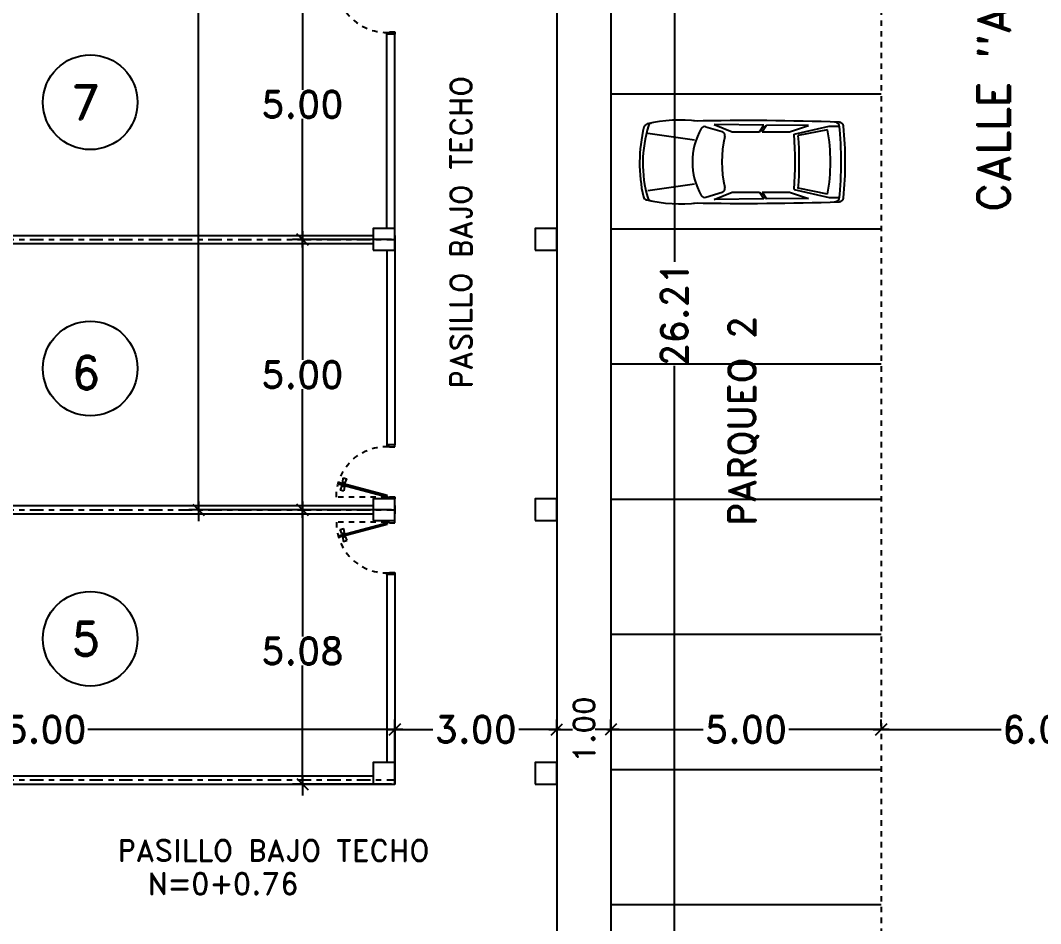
# Model space of a CAD drawing. Header units: millimetres. Extents: x 1590 to 1932, y -48 to 167.
# Drawn here: x 1638.81 to 1657.69, y 66.01 to 82.71 of the extents above; entities that cross this region are included whole.
import ezdxf
from ezdxf.enums import TextEntityAlignment as Align

# ---------------------------------------------------------------- set-up
doc = ezdxf.new("R2010")
doc.units = ezdxf.units.MM
doc.header["$LTSCALE"] = 0.1
doc.header["$MEASUREMENT"] = 0
doc.header["$PDMODE"] = 35
doc.header["$PDSIZE"] = 0.75
for name, pattern in [('CENTERX2', [4, 2.5, -0.5, 0.5, -0.5]), ('DASHED', [0.75, 0.5, -0.25]), ('HIDDEN2', [0.1875, 0.125, -0.0625])]:
    doc.linetypes.add(name, pattern=pattern)
doc.layers.get('0').update_dxf_attribs({"linetype": 'CONTINUOUS'})
doc.layers.get('DEFPOINTS').update_dxf_attribs({"linetype": 'CONTINUOUS'})
for name, color, linetype in [('C-PRKG-CARS', 1, 'CONTINUOUS'), ('CALLES', 3, 'CONTINUOUS'), ('PARED', 4, 'CONTINUOUS'), ('PAREDES', 3, 'CONTINUOUS'), ('TERRENO', 4, 'CONTINUOUS'), ('TEXT', 3, 'CONTINUOUS')]:
    doc.layers.add(name, color=color, linetype=linetype)
doc.styles.add('ROMAND', font='romand.shx')
doc.dimstyles.new('URBA', dxfattribs={"dimtxt": 20, "dimasz": 0.5, "dimexe": 1.25, "dimexo": 0.63, "dimgap": 0.63, "dimtad": 0, "dimtih": 1, "dimtoh": 1, "dimzin": 1, "dimdsep": 46, "dimtxsty": 'ROMAND', "dimcen": 2.5, "dimclrd": 1, "dimclre": 1, "dimclrt": 3, "dimadec": 0, "dimazin": 0, "dimtfac": 1, "dimtmove": 0, "dimatfit": 3, "dimfxl": 1, "dimtvp": 1, "dimtolj": 1, "dimtzin": 1, "dimarcsym": 0})

# ---------------------------------------------------------------- blocks, each defined once
blk = doc.blocks.new('P-GIRO-D')
at = {"color": 2}
for p, q in [((-0.31, 0.963), (-0.389, 0.952)), ((-0.389, 0.952), (-0.371, 0.884)), ((-0.281, 1.048), (-0.31, 1.041)), ((-0.31, 1.041), (-0.069, 0.142)), ((-0.31, 0.963), (-0.297, 0.915)), ((-0.288, 0.958), (-0.307, 0.953)), ((-0.281, 1.048), (-0.04, 0.15)), ((-0.239, 0.971), (-0.259, 0.966)), ((-0.242, 0.981), (-0.167, 1.011)), ((-0.242, 0.981), (-0.229, 0.933)), ((-0.167, 1.011), (-0.149, 0.944)), ((-0.297, 0.915), (-0.371, 0.884)), ((-0.28, 0.929), (-0.299, 0.924)), ((-0.232, 0.942), (-0.251, 0.937)), ((-0.229, 0.933), (-0.149, 0.944)), ((-1, 0.15), (-0.97, 0.15)), ((-0.96, 0), (-1, 0)), ((-0.97, 0.15), (-0.97, 0.1)), ((-0.97, 0.1), (-0.96, 0.1)), ((-0.96, 0.1), (-0.96, 0)), ((-0.04, 0.15), (-0.069, 0.142)), ((-0.04, 0.1), (-0.04, 0)), ((-0.03, 0.1), (-0.04, 0.1)), ((-0.04, 0), (0, 0)), ((-0.03, 0.15), (-0.03, 0.1)), ((0, 0.15), (-0.03, 0.15))]:
    blk.add_line(p, q, dxfattribs=at)
at = {"color": 1, "linetype": 'HIDDEN2'}
blk.add_line((-0.03, 0.15), (-0.03, 1.08), dxfattribs=at)
blk.add_arc((-0.04, 0.15), 0.93, 89.3839, 180, dxfattribs=at)
blk = doc.blocks.new('UTP1$0$DIMBLOCK')
at = {"color": 1}
blk.add_line((-7.5, 0), (10.5, 0), dxfattribs=at)
at = {"color": 4}
blk.add_line((-5.25, -5.25), (5.25, 5.25), dxfattribs=at)
blk = doc.blocks.new('*D168')
at = {"layer": 'CALLES', "color": 1, "linetype": 'Continuous', "transparency": 16777216}
for p, q in [((1630.736, 68.649), (1630.736, 69.778)), ((1645.736, 68.649), (1645.736, 69.778)), ((1630.756, 69.598), (1638.064, 69.598)), ((1645.716, 69.598), (1640.056, 69.598))]:
    blk.add_line(p, q, dxfattribs=at)
at = {"layer": 'DEFPOINTS', "color": 0, "linetype": 'Continuous', "transparency": 16777216}
for p in [(1645.736, 69.598), (1630.736, 68.587), (1645.736, 68.587)]:
    blk.add_point(p, dxfattribs=at)
at = {"layer": 'CALLES', "color": 1, "linetype": 'Continuous', "transparency": 16777216, "xscale": 0.02, "yscale": 0.02, "zscale": 0.02, "rotation": 180}
blk.add_blockref('UTP1$0$DIMBLOCK', (1630.736, 69.598), dxfattribs=at)
at = {"layer": 'CALLES', "color": 1, "linetype": 'Continuous', "transparency": 16777216, "xscale": 0.02, "yscale": 0.02, "zscale": 0.02}
blk.add_blockref('UTP1$0$DIMBLOCK', (1645.736, 69.598), dxfattribs=at)
at = {"layer": 'CALLES', "color": 3, "linetype": 'Continuous', "transparency": 16777216, "insert": (1639.06, 69.598), "char_height": 0.5, "attachment_point": 5, "style": 'ROMAND'}
blk.add_mtext('\\A1;15.00', dxfattribs=at)
blk = doc.blocks.new('*D169')
at = {"layer": 'CALLES', "color": 1, "linetype": 'Continuous', "transparency": 16777216}
for p, q in [((1645.736, 68.649), (1645.736, 69.778)), ((1648.736, 69.66), (1648.736, 69.778)), ((1645.756, 69.598), (1646.442, 69.598)), ((1648.716, 69.598), (1648.03, 69.598))]:
    blk.add_line(p, q, dxfattribs=at)
at = {"layer": 'DEFPOINTS', "color": 0, "linetype": 'Continuous', "transparency": 16777216}
for p in [(1648.736, 69.598), (1648.736, 69.598), (1645.736, 68.587)]:
    blk.add_point(p, dxfattribs=at)
at = {"layer": 'CALLES', "color": 1, "linetype": 'Continuous', "transparency": 16777216, "xscale": 0.02, "yscale": 0.02, "zscale": 0.02, "rotation": 180}
blk.add_blockref('UTP1$0$DIMBLOCK', (1645.736, 69.598), dxfattribs=at)
at = {"layer": 'CALLES', "color": 1, "linetype": 'Continuous', "transparency": 16777216, "xscale": 0.02, "yscale": 0.02, "zscale": 0.02}
blk.add_blockref('UTP1$0$DIMBLOCK', (1648.736, 69.598), dxfattribs=at)
at = {"layer": 'CALLES', "color": 3, "linetype": 'Continuous', "transparency": 16777216, "insert": (1647.236, 69.598), "char_height": 0.5, "attachment_point": 5, "style": 'ROMAND'}
blk.add_mtext('\\A1;3.00', dxfattribs=at)
blk = doc.blocks.new('*D170')
at = {"color": 1, "linetype": 'Continuous', "transparency": 16777216}
for p, q in [((1648.736, 69.608), (1648.736, 69.778)), ((1649.736, 69.608), (1649.736, 69.778)), ((1648.746, 69.598), (1649.026, 69.598)), ((1649.726, 69.598), (1649.446, 69.598))]:
    blk.add_line(p, q, dxfattribs=at)
at = {"layer": 'DEFPOINTS', "color": 0, "linetype": 'Continuous', "transparency": 16777216}
for p in [(1648.736, 69.598), (1649.736, 69.598), (1649.736, 69.598)]:
    blk.add_point(p, dxfattribs=at)
at = {"color": 1, "linetype": 'Continuous', "transparency": 16777216, "xscale": 0.01, "yscale": 0.01, "zscale": 0.01, "rotation": 180}
blk.add_blockref('UTP1$0$DIMBLOCK', (1648.736, 69.598), dxfattribs=at)
at = {"color": 1, "linetype": 'Continuous', "transparency": 16777216, "xscale": 0.01, "yscale": 0.01, "zscale": 0.01}
blk.add_blockref('UTP1$0$DIMBLOCK', (1649.736, 69.598), dxfattribs=at)
at = {"color": 2, "linetype": 'Continuous', "transparency": 16777216, "insert": (1649.236, 69.598), "char_height": 0.4, "attachment_point": 5, "rotation": 90, "style": 'ROMAND'}
blk.add_mtext('\\A1;1.00', dxfattribs=at)
blk = doc.blocks.new('*D171')
at = {"layer": 'CALLES', "color": 1, "linetype": 'Continuous', "transparency": 16777216}
for p, q in [((1649.736, 69.66), (1649.736, 69.778)), ((1654.736, 69.66), (1654.736, 69.778)), ((1649.756, 69.598), (1651.442, 69.598)), ((1654.716, 69.598), (1653.03, 69.598))]:
    blk.add_line(p, q, dxfattribs=at)
at = {"layer": 'DEFPOINTS', "color": 0, "linetype": 'Continuous', "transparency": 16777216}
for p in [(1649.736, 69.598), (1654.736, 69.598), (1654.736, 69.598)]:
    blk.add_point(p, dxfattribs=at)
at = {"layer": 'CALLES', "color": 1, "linetype": 'Continuous', "transparency": 16777216, "xscale": 0.02, "yscale": 0.02, "zscale": 0.02, "rotation": 180}
blk.add_blockref('UTP1$0$DIMBLOCK', (1649.736, 69.598), dxfattribs=at)
at = {"layer": 'CALLES', "color": 1, "linetype": 'Continuous', "transparency": 16777216, "xscale": 0.02, "yscale": 0.02, "zscale": 0.02}
blk.add_blockref('UTP1$0$DIMBLOCK', (1654.736, 69.598), dxfattribs=at)
at = {"layer": 'CALLES', "color": 3, "linetype": 'Continuous', "transparency": 16777216, "insert": (1652.236, 69.598), "char_height": 0.5, "attachment_point": 5, "style": 'ROMAND'}
blk.add_mtext('\\A1;5.00', dxfattribs=at)
blk = doc.blocks.new('*D172')
at = {"layer": 'CALLES', "color": 1, "linetype": 'Continuous', "transparency": 16777216}
for p, q in [((1654.736, 69.66), (1654.736, 69.778)), ((1660.736, 69.66), (1660.736, 69.778)), ((1654.756, 69.598), (1656.954, 69.598)), ((1660.716, 69.598), (1658.518, 69.598))]:
    blk.add_line(p, q, dxfattribs=at)
at = {"layer": 'DEFPOINTS', "color": 0, "linetype": 'Continuous', "transparency": 16777216}
for p in [(1654.736, 69.598), (1660.736, 69.598), (1660.736, 69.598)]:
    blk.add_point(p, dxfattribs=at)
at = {"layer": 'CALLES', "color": 1, "linetype": 'Continuous', "transparency": 16777216, "xscale": 0.02, "yscale": 0.02, "zscale": 0.02, "rotation": 180}
blk.add_blockref('UTP1$0$DIMBLOCK', (1654.736, 69.598), dxfattribs=at)
at = {"layer": 'CALLES', "color": 1, "linetype": 'Continuous', "transparency": 16777216, "xscale": 0.02, "yscale": 0.02, "zscale": 0.02}
blk.add_blockref('UTP1$0$DIMBLOCK', (1660.736, 69.598), dxfattribs=at)
at = {"layer": 'CALLES', "color": 3, "linetype": 'Continuous', "transparency": 16777216, "insert": (1657.736, 69.598), "char_height": 0.5, "attachment_point": 5, "style": 'ROMAND'}
blk.add_mtext('\\A1;6.00', dxfattribs=at)
blk = doc.blocks.new('*D197')
at = {"layer": 'CALLES', "color": 1, "linetype": 'Continuous', "transparency": 16777216}
for p, q in [((1645.673, 73.662), (1643.846, 73.662)), ((1644.026, 73.642), (1644.026, 71.318)), ((1644.026, 68.607), (1644.026, 70.778)), ((1645.673, 68.587), (1643.846, 68.587))]:
    blk.add_line(p, q, dxfattribs=at)
at = {"layer": 'DEFPOINTS', "color": 0, "linetype": 'Continuous', "transparency": 16777216}
for p in [(1644.026, 73.662), (1645.736, 73.662), (1645.736, 68.587)]:
    blk.add_point(p, dxfattribs=at)
at = {"layer": 'CALLES', "color": 1, "linetype": 'Continuous', "transparency": 16777216, "xscale": 0.02, "yscale": 0.02, "zscale": 0.02}
for p, rotation in [((1644.026, 73.662), 90), ((1644.026, 68.587), 270)]:
    blk.add_blockref('UTP1$0$DIMBLOCK', p, dxfattribs=dict(at, rotation=rotation))
at = {"layer": 'CALLES', "color": 3, "linetype": 'Continuous', "transparency": 16777216, "insert": (1644.026, 71.048), "char_height": 0.5, "attachment_point": 5, "style": 'ROMAND'}
blk.add_mtext('\\A1;5.08', dxfattribs=at)
blk = doc.blocks.new('*D198')
at = {"layer": 'CALLES', "color": 1, "linetype": 'Continuous', "transparency": 16777216}
for p, q in [((1645.673, 78.662), (1643.846, 78.662)), ((1644.026, 78.642), (1644.026, 76.432)), ((1644.026, 73.682), (1644.026, 75.892)), ((1645.673, 73.662), (1643.846, 73.662))]:
    blk.add_line(p, q, dxfattribs=at)
at = {"layer": 'DEFPOINTS', "color": 0, "linetype": 'Continuous', "transparency": 16777216}
for p in [(1644.026, 78.662), (1645.736, 78.662), (1645.736, 73.662)]:
    blk.add_point(p, dxfattribs=at)
at = {"layer": 'CALLES', "color": 1, "linetype": 'Continuous', "transparency": 16777216, "xscale": 0.02, "yscale": 0.02, "zscale": 0.02}
for p, rotation in [((1644.026, 78.662), 90), ((1644.026, 73.662), 270)]:
    blk.add_blockref('UTP1$0$DIMBLOCK', p, dxfattribs=dict(at, rotation=rotation))
at = {"layer": 'CALLES', "color": 3, "linetype": 'Continuous', "transparency": 16777216, "insert": (1644.026, 76.162), "char_height": 0.5, "attachment_point": 5, "style": 'ROMAND'}
blk.add_mtext('\\A1;5.00', dxfattribs=at)
blk = doc.blocks.new('*D199')
at = {"layer": 'CALLES', "color": 1, "linetype": 'Continuous', "transparency": 16777216}
for p, q in [((1645.673, 83.662), (1643.846, 83.662)), ((1644.026, 83.642), (1644.026, 81.432)), ((1644.026, 78.682), (1644.026, 80.892)), ((1645.673, 78.662), (1643.846, 78.662))]:
    blk.add_line(p, q, dxfattribs=at)
at = {"layer": 'DEFPOINTS', "color": 0, "linetype": 'Continuous', "transparency": 16777216}
for p in [(1644.026, 83.662), (1645.736, 83.662), (1645.736, 78.662)]:
    blk.add_point(p, dxfattribs=at)
at = {"layer": 'CALLES', "color": 1, "linetype": 'Continuous', "transparency": 16777216, "xscale": 0.02, "yscale": 0.02, "zscale": 0.02}
for p, rotation in [((1644.026, 83.662), 90), ((1644.026, 78.662), 270)]:
    blk.add_blockref('UTP1$0$DIMBLOCK', p, dxfattribs=dict(at, rotation=rotation))
at = {"layer": 'CALLES', "color": 3, "linetype": 'Continuous', "transparency": 16777216, "insert": (1644.026, 81.162), "char_height": 0.5, "attachment_point": 5, "style": 'ROMAND'}
blk.add_mtext('\\A1;5.00', dxfattribs=at)
blk = doc.blocks.new('*D350')
at = {"color": 1, "linetype": 'Continuous', "transparency": 16777216}
for p, q in [((1645.611, 98.662), (1641.926, 98.662)), ((1642.106, 98.642), (1642.106, 89.98)), ((1642.106, 73.682), (1642.106, 84.583)), ((1645.611, 73.662), (1641.926, 73.662))]:
    blk.add_line(p, q, dxfattribs=at)
at = {"layer": 'DEFPOINTS', "color": 0, "linetype": 'Continuous', "transparency": 16777216}
for p in [(1642.106, 98.662), (1645.673, 98.662), (1645.673, 73.662)]:
    blk.add_point(p, dxfattribs=at)
at = {"color": 1, "linetype": 'Continuous', "transparency": 16777216, "xscale": 0.02, "yscale": 0.02, "zscale": 0.02}
for p, rotation in [((1642.106, 98.662), 90), ((1642.106, 73.662), 270)]:
    blk.add_blockref('UTP1$0$DIMBLOCK', p, dxfattribs=dict(at, rotation=rotation))
at = {"color": 3, "linetype": 'Continuous', "transparency": 16777216, "insert": (1642.106, 87.281), "char_height": 0.5, "attachment_point": 5, "rotation": 90, "style": 'ROMAND'}
blk.add_mtext('\\A1;POLIGONO "C"', dxfattribs=at)
blk = doc.blocks.new('*D351')
at = {"color": 1, "linetype": 'Continuous', "transparency": 16777216}
for p, q in [((1649.798, 90.065), (1651.09, 90.065)), ((1650.91, 90.045), (1650.91, 78.245)), ((1650.91, 63.878), (1650.91, 76.324)), ((1649.798, 63.858), (1651.09, 63.858))]:
    blk.add_line(p, q, dxfattribs=at)
at = {"layer": 'DEFPOINTS', "color": 0, "linetype": 'Continuous', "transparency": 16777216}
for p in [(1649.736, 90.065), (1649.736, 63.858), (1650.91, 63.858)]:
    blk.add_point(p, dxfattribs=at)
at = {"color": 1, "linetype": 'Continuous', "transparency": 16777216, "xscale": 0.02, "yscale": 0.02, "zscale": 0.02}
for p, rotation in [((1650.91, 90.065), 90), ((1650.91, 63.858), 270)]:
    blk.add_blockref('UTP1$0$DIMBLOCK', p, dxfattribs=dict(at, rotation=rotation))
at = {"color": 3, "linetype": 'Continuous', "transparency": 16777216, "insert": (1650.91, 77.284), "char_height": 0.5, "attachment_point": 5, "rotation": 90, "style": 'ROMAND'}
blk.add_mtext('\\A1;26.21', dxfattribs=at)
blk = doc.blocks.new('02PCAR01')
at = {"color": 0, "linetype": 'ByBlock'}
for p, q in [((-138, 26.03), (-145, 26.03)), ((-112.52, 20.16), (-138, 26.03)), ((-136.91, 23.5), (-115.59, 19.26)), ((-122.94, 26.61), (-92.48, 26.84)), ((-109.29, 22.08), (-122.94, 26.61)), ((-89.35, 22.08), (-92.48, 26.84)), ((-90.39, 26.87), (-54.31, 27.32)), ((-87.23, 22.08), (-90.39, 26.87)), ((-54.31, 27.32), (-67.5, 22.08)), ((-48.33, 25.72), (-60.01, 22.2)), ((-89.35, 22.08), (-109.29, 22.08)), ((-67.5, 22.08), (-87.23, 22.08)), ((-6, 20.97), (-40, 15.97)), ((-112.51, -20.11), (-138, -25.97)), ((-136.91, -23.36), (-115.59, -19.12)), ((-109.29, -21.95), (-122.94, -26.47)), ((-89.35, -21.95), (-109.29, -21.95)), ((-89.35, -21.95), (-92.48, -26.7)), ((-87.23, -21.95), (-90.39, -26.73)), ((-67.5, -21.95), (-87.23, -21.95)), ((-54.31, -27.18), (-67.5, -21.95)), ((-48.33, -25.52), (-60.01, -22)), ((-6, -20.97), (-40, -15.97)), ((-138, -25.97), (-145, -25.97)), ((-122.94, -26.47), (-92.48, -26.7)), ((-90.39, -26.73), (-54.31, -27.18))]:
    blk.add_line(p, q, dxfattribs=at)
for centre, radius, start, end in [((-77.24, -1914.33), 1944.6, 88.89024, 92.01225), ((-30.02, -77.69), 108.31, 76.66075, 96.5655), ((110.89, 0.1), 260.73, 174.2342, 185.7658), ((-145.41, 25.94), 3.14, 92.11191, 173.48992), ((111.89, 0.1), 258.76, 174.01419, 185.98581), ((-141.57, 24.61), 4.6, 94.39871, 147.52881), ((-7.97, 0.1), 131.06, 169.68972, 190.31028), ((-47.46, 22.85), 3, 31.14552, 106.79837), ((-87.12, 0.1), 48.72, 330.07742, 29.92258), ((-8.86, 25.33), 3.14, 17.81788, 78.39421), ((-95.47, 0.91), 93.12, 343.03471, 15.81411), ((-5.75, 24.64), 3.14, 14.34517, 76.66075), ((-111.75, 0.91), 111.76, 346.39761, 12.667), ((146.01, 0.1), 262.31, 175.79714, 184.20286), ((147.71, 0.1), 261.01, 175.59188, 184.44072), ((-59.14, 19.33), 3, 106.79837, 193.66308), ((-142.7, 0.1), 82.75, 347.06832, 12.93168), ((-59.14, -19.13), 3, 166.33692, 253.20163), ((-145.41, -25.74), 3.14, 186.51008, 267.88809), ((-77.24, 1914.53), 1944.6, 267.98775, 271.10976), ((-141.57, -24.41), 4.6, 212.47119, 265.60129), ((-47.46, -22.65), 3, 253.20163, 328.85448), ((-30.02, 77.89), 108.31, 263.4345, 283.11557), ((-9.37, -25.23), 3.14, 281.32486, 340.88258), ((-6.15, -24.54), 3.14, 283.11557, 344.59415)]:
    blk.add_arc(centre, radius, start, end, dxfattribs=at)

msp = doc.modelspace()

# ---------------------------------------------------------------- linework, layer by layer
at = {"color": 2, "linetype": 'Continuous'}
for p, q in [((1649.7358, 81.3579), (1654.7358, 81.3579)), ((1649.7358, 78.8579), (1654.7358, 78.8579)), ((1649.7358, 76.3579), (1654.7358, 76.3579)), ((1649.7358, 73.8579), (1654.7358, 73.8579)), ((1649.7358, 71.3579), (1654.7358, 71.3579)), ((1649.7358, 68.8579), (1654.7358, 68.8579)), ((1649.7358, 66.3579), (1654.7358, 66.3579))]:
    msp.add_line(p, q, dxfattribs=at)
at = {"color": 4, "linetype": 'Continuous'}
msp.add_line((1645.7358, 73.7369), (1645.7358, 73.5869), dxfattribs=at)
at = {"color": 2, "linetype": 'Continuous'}
for centre in [(1640.1006, 81.1994), (1640.1006, 76.2744), (1640.1006, 71.2744)]:
    msp.add_circle(centre, 0.8758, dxfattribs=at)
at = {"layer": 'CALLES', "color": 4, "linetype": 'Continuous'}
for points in [[(1645.3358, 78.4619), (1645.7358, 78.4619), (1645.7358, 78.8619), (1645.3358, 78.8619)], [(1648.3358, 78.4619), (1648.7358, 78.4619), (1648.7358, 78.8619), (1648.3358, 78.8619)], [(1645.3358, 73.4619), (1645.7358, 73.4619), (1645.7358, 73.8619), (1645.3358, 73.8619)], [(1648.3358, 73.4619), (1648.7358, 73.4619), (1648.7358, 73.8619), (1648.3358, 73.8619)], [(1645.3358, 68.5869), (1645.7358, 68.5869), (1645.7358, 68.9869), (1645.3358, 68.9869)], [(1648.3358, 68.5869), (1648.7358, 68.5869), (1648.7358, 68.9869), (1648.3358, 68.9869)]]:
    msp.add_lwpolyline(points, close=True, dxfattribs=at)
at = {"layer": 'PARED', "color": 3}
for p, q in [((1648.7358, 100.1083), (1648.7358, 65.5869)), ((1649.7358, 90.0654), (1649.7358, 63.8579)), ((1631.1358, 78.7369), (1645.3358, 78.7369)), ((1631.1358, 78.5869), (1645.3358, 78.5869)), ((1631.1358, 73.7369), (1645.3358, 73.7369)), ((1631.1358, 73.5869), (1645.3358, 73.5869)), ((1630.8858, 68.7369), (1645.3358, 68.7369)), ((1630.7358, 68.5869), (1645.7358, 68.5869))]:
    msp.add_line(p, q, dxfattribs=at)
at = {"layer": 'PARED', "color": 8, "linetype": 'CENTERX2'}
for p, q in [((1630.7358, 78.6619), (1645.7358, 78.6619)), ((1630.7358, 73.6619), (1645.7358, 73.6619)), ((1630.7358, 68.6619), (1645.7358, 68.6619))]:
    msp.add_line(p, q, dxfattribs=at)
at = {"layer": 'PAREDES', "color": 2, "linetype": 'DASHED'}
msp.add_line((1654.7358, 91.3154), (1654.7358, 63.2224), dxfattribs=at)
at = {"layer": 'TERRENO', "color": 4, "linetype": 'Continuous'}
for p, q in [((1645.7358, 82.4611), (1645.5858, 82.4611)), ((1645.7375, 74.8626), (1645.5858, 74.8626)), ((1645.7375, 72.4619), (1645.5858, 72.4619))]:
    msp.add_line(p, q, dxfattribs=at)
at = {"layer": 'TERRENO', "color": 2, "linetype": 'Continuous'}
for p, q in [((1645.5858, 78.8619), (1645.5858, 82.4611)), ((1645.5858, 78.4619), (1645.5858, 74.8626)), ((1645.5858, 72.4619), (1645.5858, 68.9869))]:
    msp.add_line(p, q, dxfattribs=at)
at = {"layer": 'TERRENO', "color": 6, "linetype": 'Continuous'}
for p, q in [((1645.7358, 78.5869), (1645.7358, 82.4611)), ((1645.7358, 78.7369), (1645.7358, 74.8626)), ((1645.7358, 72.4619), (1645.7358, 68.5869))]:
    msp.add_line(p, q, dxfattribs=at)

# ---------------------------------------------------------------- block references
at = {"layer": 'C-PRKG-CARS', "xscale": 0.02539999999999054, "yscale": 0.02539999999999054, "zscale": 0.02539999999999054, "rotation": 180}
msp.add_blockref('02PCAR01', (1650.2665, 80.0974), dxfattribs=at)
at = {"layer": 'PARED', "rotation": 90}
for p in [(1645.7358, 83.4611), (1645.7358, 73.4619)]:
    msp.add_blockref('P-GIRO-D', p, dxfattribs=at)
at = {"layer": 'PARED', "xscale": -1, "rotation": 90}
msp.add_blockref('P-GIRO-D', (1645.7358, 73.8626), dxfattribs=at)

# ---------------------------------------------------------------- texts
at = {"color": 2, "linetype": 'Continuous', "style": 'ROMAND'}
msp.add_text('N=0+0.76', height=0.4, dxfattribs=at).set_placement((1641.1614, 66.542))
at = {"layer": 'TEXT', "style": 'ROMAND'}
for s, height, p in [('CALLE "A"', 0.6, (1657.1159, 79.1711)), ('PARQUEO 2', 0.5, (1652.4114, 73.3667))]:
    msp.add_text(s, height=height, rotation=90, dxfattribs=at).set_placement(p)
msp.add_text('PASILLO BAJO TECHO', height=0.4, rotation=90, dxfattribs=at).set_placement((1647.1604, 78.7943), align=Align.CENTER)
for s, p in [('7', (1639.7537, 80.8851)), ('6', (1639.7537, 75.8851)), ('5', (1639.7537, 70.9601))]:
    msp.add_text(s, height=0.625, dxfattribs=at).set_placement(p)
msp.add_text('PASILLO BAJO TECHO', height=0.4, dxfattribs=at).set_placement((1643.4929, 67.157), align=Align.CENTER)

# ---------------------------------------------------------------- dimensions: what is measured, and where the dimension line sits
at = {"color": 3, "linetype": 'Continuous'}
dim = msp.add_linear_dim(base=(1642.1065, 98.6619), p1=(1645.6733, 73.6619), p2=(1645.6733, 98.6619), angle=90, text='POLIGONO "C"', dimstyle='URBA', override={"dimtxt": 0.5, "dimasz": 0.02, "dimexe": 0.18, "dimexo": 0.0625, "dimgap": 0.02, "dimzin": 0, "dimblk1": 'UTP1$0$DIMBLOCK', "dimblk2": 'UTP1$0$DIMBLOCK', "dimsah": 1, "dimcen": 0.09, "dimtdec": 4, "dimtofl": 0, "dimtvp": 0, "dimtzin": 0}, dxfattribs=at)
dim.commit()
dim.dimension.update_dxf_attribs({"geometry": '*D350', "text_midpoint": (1642.1065, 87.2811), "dimtype": 160, "text_rotation": 90})
dim = msp.add_linear_dim(base=(1650.9099, 63.8579), p1=(1649.7358, 90.0654), p2=(1649.7358, 63.8579), angle=90, dimstyle='URBA', override={"dimtxt": 0.5, "dimasz": 0.02, "dimexe": 0.18, "dimexo": 0.0625, "dimgap": 0.02, "dimzin": 0, "dimblk1": 'UTP1$0$DIMBLOCK', "dimblk2": 'UTP1$0$DIMBLOCK', "dimsah": 1, "dimcen": 0.09, "dimtdec": 4, "dimtofl": 0, "dimtvp": 0, "dimtzin": 0}, dxfattribs=at)
dim.commit()
dim.dimension.update_dxf_attribs({"geometry": '*D351', "text_midpoint": (1650.9099, 77.2841), "dimtype": 160, "text_rotation": 90})
dim = msp.add_linear_dim(base=(1649.7358, 69.5979), p1=(1648.7358, 69.5979), p2=(1649.7358, 69.5979), dimstyle='URBA', override={"dimtxt": 0.4, "dimasz": 0.01, "dimexe": 0.18, "dimexo": 0.01, "dimgap": 0.01, "dimzin": 0, "dimblk1": 'UTP1$0$DIMBLOCK', "dimblk2": 'UTP1$0$DIMBLOCK', "dimsah": 1, "dimcen": 0.09, "dimclrt": 2, "dimtdec": 4, "dimtofl": 0, "dimtvp": 0, "dimtzin": 0}, dxfattribs=at)
dim.commit()
dim.dimension.update_dxf_attribs({"geometry": '*D170', "text_midpoint": (1649.2358, 69.5979), "text_rotation": 90})
at = {"layer": 'CALLES', "color": 2, "linetype": 'Continuous'}
for base, p1, p2, picture, middle in [((1644.0262, 83.6619), (1645.7358, 78.6619), (1645.7358, 83.6619), '*D199', (1644.0262, 81.1619)), ((1644.0262, 78.6619), (1645.7358, 73.6619), (1645.7358, 78.6619), '*D198', (1644.0262, 76.1619))]:
    dim = msp.add_linear_dim(base=base, p1=p1, p2=p2, angle=90, dimstyle='URBA', override={"dimtxt": 0.5, "dimasz": 0.02, "dimexe": 0.18, "dimexo": 0.0625, "dimgap": 0.02, "dimzin": 0, "dimblk1": 'UTP1$0$DIMBLOCK', "dimblk2": 'UTP1$0$DIMBLOCK', "dimsah": 1, "dimcen": 0.09, "dimtdec": 4, "dimtofl": 0, "dimtmove": 1, "dimtvp": 0, "dimtzin": 0}, dxfattribs=at)
    dim.commit()
    dim.dimension.update_dxf_attribs({"geometry": picture, "text_midpoint": middle})
dim = msp.add_linear_dim(base=(1644.0262, 73.6619), p1=(1645.7358, 68.5869), p2=(1645.7358, 73.6619), angle=90, text='5.08', dimstyle='URBA', override={"dimtxt": 0.5, "dimasz": 0.02, "dimexe": 0.18, "dimexo": 0.0625, "dimgap": 0.02, "dimdec": 3, "dimzin": 0, "dimblk1": 'UTP1$0$DIMBLOCK', "dimblk2": 'UTP1$0$DIMBLOCK', "dimsah": 1, "dimcen": 0.09, "dimtdec": 4, "dimtofl": 0, "dimtvp": 0, "dimtzin": 0}, dxfattribs=at)
dim.commit()
dim.dimension.update_dxf_attribs({"geometry": '*D197', "text_midpoint": (1644.0262, 71.0477), "dimtype": 160})
dim = msp.add_linear_dim(base=(1645.7358, 69.5979), p1=(1630.7358, 68.5869), p2=(1645.7358, 68.5869), dimstyle='URBA', override={"dimtxt": 0.5, "dimasz": 0.02, "dimexe": 0.18, "dimexo": 0.0625, "dimgap": 0.02, "dimzin": 0, "dimblk1": 'UTP1$0$DIMBLOCK', "dimblk2": 'UTP1$0$DIMBLOCK', "dimsah": 1, "dimcen": 0.09, "dimtdec": 4, "dimtofl": 0, "dimtvp": 0, "dimtzin": 0}, dxfattribs=at)
dim.commit()
dim.dimension.update_dxf_attribs({"geometry": '*D168', "text_midpoint": (1639.0602, 69.5979), "dimtype": 160})
for base, p1, p2, picture, middle in [((1648.7358, 69.5979), (1645.7358, 68.5869), (1648.7358, 69.5979), '*D169', (1647.2358, 69.5979)), ((1654.7358, 69.5979), (1649.7358, 69.5979), (1654.7358, 69.5979), '*D171', (1652.2358, 69.5979)), ((1660.7358, 69.5979), (1654.7358, 69.5979), (1660.7358, 69.5979), '*D172', (1657.7358, 69.5979))]:
    dim = msp.add_linear_dim(base=base, p1=p1, p2=p2, dimstyle='URBA', override={"dimtxt": 0.5, "dimasz": 0.02, "dimexe": 0.18, "dimexo": 0.0625, "dimgap": 0.02, "dimzin": 0, "dimblk1": 'UTP1$0$DIMBLOCK', "dimblk2": 'UTP1$0$DIMBLOCK', "dimsah": 1, "dimcen": 0.09, "dimtdec": 4, "dimtofl": 0, "dimtmove": 1, "dimtvp": 0, "dimtzin": 0}, dxfattribs=at)
    dim.commit()
    dim.dimension.update_dxf_attribs({"geometry": picture, "text_midpoint": middle})

doc.saveas('drawing.dxf')
